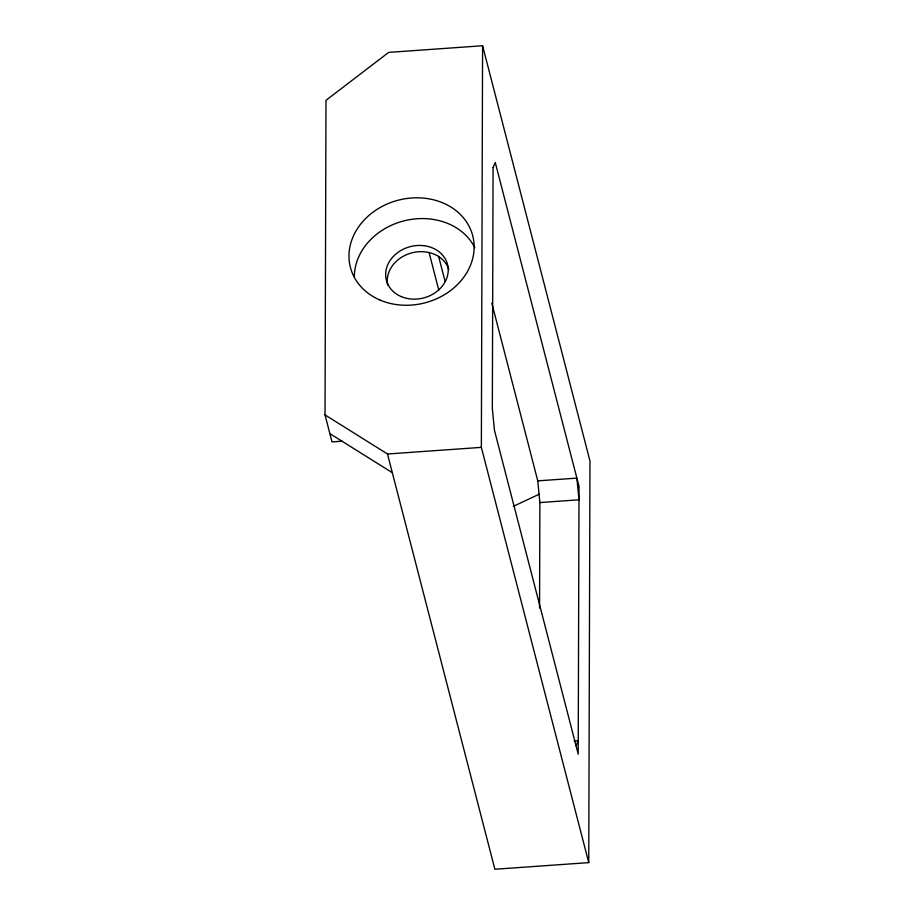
<?xml version="1.0" encoding="UTF-8"?>
<svg xmlns="http://www.w3.org/2000/svg" width="915" height="915" viewBox="0 0 915 915"><rect width="100%" height="100%" fill="white"/><g stroke="black" fill="none" stroke-linecap="round" stroke-linejoin="round"><path stroke-width="1.37" d="M325.031 414.907L325.992 100.307L388.703 52.384L482.582 45.75L589.969 461L588.745 862.616L494.878 869.25L387.48 454L325.031 414.907L332.008 441.899L341.97 441.202M588.745 862.616L481.359 447.366L482.582 45.75M539.553 608.075L539.873 502.564L537.768 480.867L491.79 303.094M576.061 745.851L578.257 740.773L574.06 741.07M513.372 506.315L539.175 494.214M387.48 454L481.359 447.366M537.768 480.867L576.885 478.11L578.989 499.796L539.873 502.564M329.857 433.596L392.318 472.689M438.605 256.314L445.033 281.191M429.135 252.757L438.788 290.066M354.345 276.719A63.169 53.036 -14.5 0 1 404.876 220.641A63.169 53.036 -14.5 0 1 474.816 247.713M387.628 284.897A31.59 26.524 -14.5 0 1 412.116 252.792A31.59 26.524 -14.5 0 1 448.785 269.456M493.071 167.594L492.339 408.57L494.443 430.256L578.211 754.154L579.023 486.414L495.267 162.515L493.071 167.594M380.125 300.12A63.169 53.036 -14.5 0 0 474.142 247.107A63.169 53.036 -14.5 0 0 380.411 207.373A63.169 53.036 -14.5 0 0 380.125 300.12M401.216 296.586A31.59 26.524 -14.5 0 0 448.224 270.085A31.59 26.524 -14.5 0 0 401.353 250.218A31.59 26.524 -14.5 0 0 401.216 296.586"/></g></svg>
